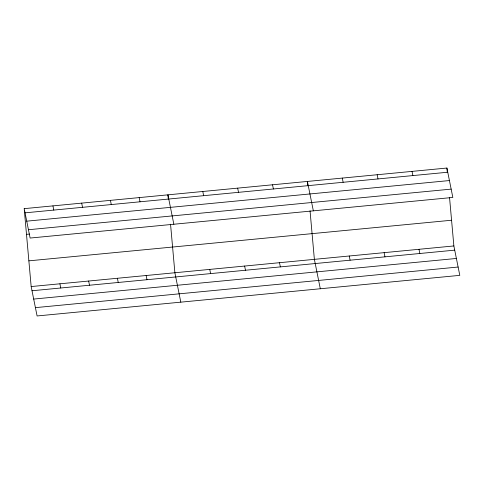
<?xml version="1.0" encoding="UTF-8"?>
<svg xmlns="http://www.w3.org/2000/svg" width="484" height="484" viewBox="0 0 484 484"><rect width="100%" height="100%" fill="white"/><g stroke="black" fill="none" stroke-linecap="round" stroke-linejoin="round"><path stroke-width="0.73" d="M24.2 208.646L446.907 168.039L452.836 197.442L30.129 238.049L24.2 208.646L31.164 286.558L37.093 315.961L459.8 275.354L453.871 245.951L449.533 197.43M25.047 212.845L447.754 172.231M26.723 221.164L449.43 180.55M28.453 229.731L451.161 189.123M26.499 234.359L29.445 234.074M28.865 260.846L451.572 220.238M31.164 286.558L453.871 245.951M32.011 290.757L454.718 250.143M33.686 299.07L456.394 258.462M35.411 307.642L458.124 267.035M412.035 171.39L412.882 175.583M418.999 249.296L419.846 253.495M377.163 174.742L378.01 178.935M384.127 252.648L384.968 256.847M342.291 178.088L343.132 182.286M349.248 256L350.095 260.192M313.342 210.843L307.413 181.439L307.812 185.85M320.305 288.754L314.376 259.351L310.044 210.83M272.54 184.791L273.387 188.984M279.504 262.703L280.351 266.896M237.668 188.143L238.515 192.336M244.632 266.049L245.479 270.247M202.796 191.489L203.643 195.687M209.76 269.4L210.601 273.599M173.847 224.243L167.924 194.84L168.317 199.251M180.81 302.155L174.881 272.752L170.549 224.231M139.174 197.605L140.021 201.798M146.138 275.511L146.985 279.71M110.431 200.364L111.278 204.563M117.394 278.276L118.241 282.468M81.687 203.129L82.534 207.321M88.651 281.035L89.498 285.233M52.944 205.888L53.791 210.08M59.907 283.799L60.754 287.992M446.907 168.039L447.301 172.449"/></g></svg>
